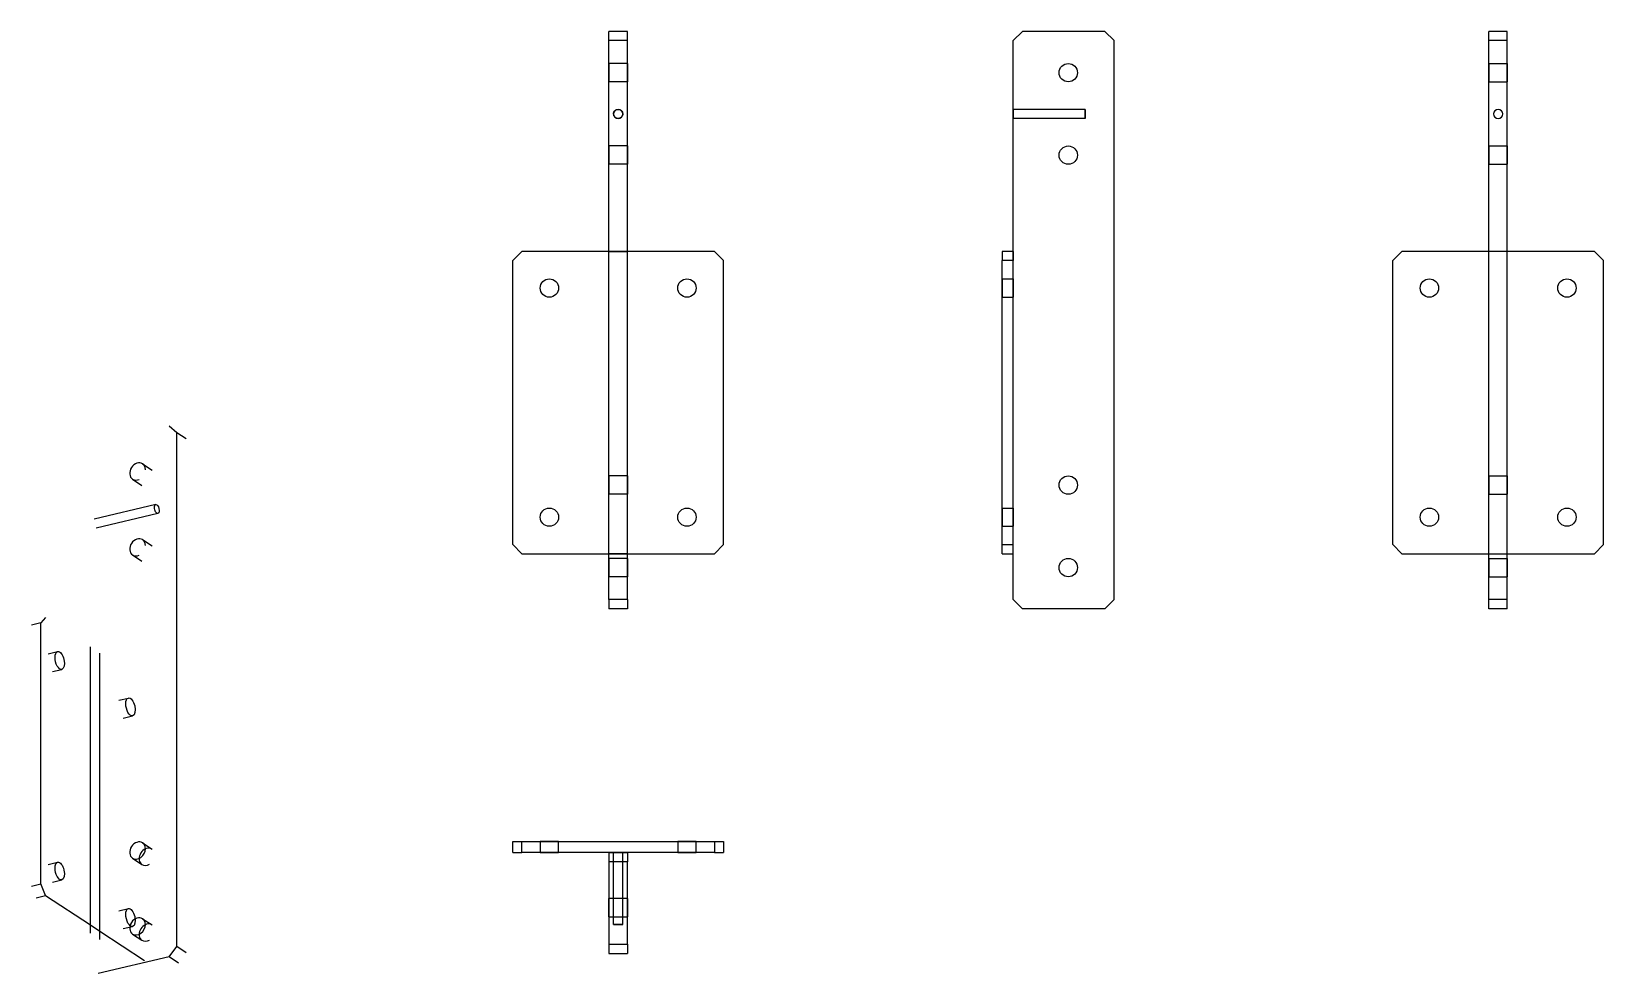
# Model space of a CAD drawing. Extents: x 0 to 172, y 0 to 103.
import ezdxf

# ---------------------------------------------------------------- set-up
doc = ezdxf.new("R2010")
doc.units = 0
doc.layers.get('0').update_dxf_attribs({"linetype": 'CONTINUOUS'})

msp = doc.modelspace()

# ---------------------------------------------------------------- linework, layer by layer
at = {"color": 253}
for p, q in [((63.0823, 101.874), (63.0823, 102.875)), ((65.0833, 102.875), (63.0823, 102.875)), ((63.0823, 78.8748), (63.0823, 101.874)), ((65.0833, 101.874), (63.0823, 101.874)), ((65.0833, 101.874), (65.0833, 102.875)), ((65.0833, 78.8748), (65.0833, 101.874)), ((107.182, 101.874), (108.183, 102.875)), ((107.182, 78.8748), (107.182, 101.874)), ((117.183, 102.875), (108.183, 102.875)), ((118.183, 101.874), (117.183, 102.875)), ((118.183, 40.8739), (118.183, 101.874)), ((161.083, 102.875), (159.083, 102.875)), ((159.083, 101.874), (159.083, 102.875)), ((161.083, 101.874), (159.083, 101.874)), ((159.083, 40.8739), (159.083, 101.874)), ((161.083, 101.874), (161.083, 102.875)), ((161.083, 40.8739), (161.083, 101.874)), ((63.0823, 98.3739), (63.0823, 99.3743)), ((63.0823, 99.3743), (63.0823, 97.3748)), ((65.0833, 99.3743), (63.0823, 99.3743)), ((63.0823, 97.3748), (63.0823, 98.3739)), ((65.0833, 98.3739), (65.0833, 99.3743)), ((65.0833, 99.3743), (65.0833, 97.3748)), ((65.0833, 97.3748), (65.0833, 98.3739)), ((159.083, 98.3739), (159.083, 99.3743)), ((159.083, 99.3743), (159.083, 97.3748)), ((159.083, 99.3743), (161.083, 99.3743)), ((159.083, 97.3748), (159.083, 98.3739)), ((161.083, 98.3739), (161.083, 99.3743)), ((161.083, 99.3743), (161.083, 97.3748)), ((161.083, 97.3748), (161.083, 98.3739)), ((65.0833, 97.3748), (63.0823, 97.3748)), ((159.083, 97.3748), (161.083, 97.3748)), ((115.043, 94.3751), (107.182, 94.3751)), ((115.043, 93.3746), (107.182, 93.3746)), ((63.0823, 89.3741), (63.0823, 90.3746)), ((63.0823, 90.3746), (63.0823, 88.3751)), ((65.0833, 90.3746), (63.0823, 90.3746)), ((63.0823, 88.3751), (63.0823, 89.3741)), ((65.0833, 89.3741), (65.0833, 90.3746)), ((65.0833, 90.3746), (65.0833, 88.3751)), ((65.0833, 88.3751), (65.0833, 89.3741)), ((159.083, 89.3741), (159.083, 90.3746)), ((159.083, 90.3746), (159.083, 88.3751)), ((159.083, 90.3746), (161.083, 90.3746)), ((159.083, 88.3751), (159.083, 89.3741)), ((161.083, 89.3741), (161.083, 90.3746)), ((161.083, 90.3746), (161.083, 88.3751)), ((161.083, 88.3751), (161.083, 89.3741)), ((65.0833, 88.3751), (63.0823, 88.3751)), ((159.083, 88.3751), (161.083, 88.3751)), ((52.5833, 77.8743), (53.5824, 78.8748)), ((52.5833, 46.8739), (52.5833, 77.8743)), ((74.5836, 78.8748), (53.5824, 78.8748)), ((63.0823, 45.8749), (63.0823, 78.8748)), ((63.0823, 78.8748), (65.0833, 78.8748)), ((65.0833, 45.8749), (65.0833, 78.8748)), ((74.5836, 78.8748), (75.5826, 77.8743)), ((75.5826, 46.8739), (75.5826, 77.8743)), ((105.984, 78.8748), (105.984, 77.8743)), ((107.182, 78.8748), (105.984, 78.8748)), ((105.984, 46.8739), (105.984, 77.8743)), ((107.182, 77.8743), (105.984, 77.8743)), ((107.182, 45.8749), (107.182, 78.8748)), ((107.182, 78.8748), (107.182, 77.8743)), ((107.182, 45.8749), (107.182, 78.8748)), ((107.182, 46.8739), (107.182, 77.8743)), ((149.583, 78.8748), (148.583, 77.8743)), ((148.583, 46.8739), (148.583, 77.8743)), ((159.083, 78.8748), (149.583, 78.8748)), ((161.083, 78.8748), (159.083, 78.8748)), ((159.083, 45.8749), (159.083, 78.8748)), ((161.083, 45.8749), (161.083, 78.8748)), ((170.583, 78.8748), (161.083, 78.8748)), ((171.582, 77.8743), (170.583, 78.8748)), ((171.582, 46.8739), (171.582, 77.8743)), ((105.984, 74.8743), (105.984, 75.8747)), ((105.984, 75.8747), (105.984, 73.8738)), ((105.984, 74.8743), (105.984, 75.8747)), ((105.984, 75.8747), (105.984, 73.8738)), ((105.984, 75.8747), (107.182, 75.8747)), ((105.984, 75.8747), (107.182, 75.8747)), ((107.182, 74.8743), (107.182, 75.8747)), ((107.182, 75.8747), (107.182, 73.8738)), ((107.182, 74.8743), (107.182, 75.8747)), ((107.182, 75.8747), (107.182, 73.8738)), ((105.984, 73.8738), (105.984, 74.8743)), ((105.984, 73.8738), (105.984, 74.8743)), ((105.984, 73.8738), (107.182, 73.8738)), ((105.984, 73.8738), (107.182, 73.8738)), ((107.182, 73.8738), (107.182, 74.8743)), ((107.182, 73.8738), (107.182, 74.8743)), ((15.9398, 59.086), (15.0826, 59.8015)), ((16.9692, 58.4094), (15.9398, 59.086)), ((15.9398, 3.02066), (15.9398, 59.086)), ((12.2011, 55.6906), (13.2305, 55.0153)), ((11.1029, 54.0191), (12.1322, 53.3439)), ((63.0823, 53.3742), (63.0823, 54.3747)), ((63.0823, 54.3747), (63.0823, 52.3752)), ((65.0833, 54.3747), (63.0823, 54.3747)), ((63.0823, 52.3752), (63.0823, 53.3742)), ((65.0833, 53.3742), (65.0833, 54.3747)), ((65.0833, 54.3747), (65.0833, 52.3752)), ((65.0833, 52.3752), (65.0833, 53.3742)), ((159.083, 53.3742), (159.083, 54.3747)), ((159.083, 54.3747), (159.083, 52.3752)), ((159.083, 54.3747), (161.083, 54.3747)), ((159.083, 52.3752), (159.083, 53.3742)), ((161.083, 53.3742), (161.083, 54.3747)), ((161.083, 54.3747), (161.083, 52.3752)), ((161.083, 52.3752), (161.083, 53.3742)), ((65.0833, 52.3752), (63.0823, 52.3752)), ((159.083, 52.3752), (161.083, 52.3752)), ((13.6467, 51.2452), (6.90672, 49.6521)), ((13.8768, 50.2722), (7.13687, 48.6777)), ((105.984, 49.874), (105.984, 50.8744)), ((105.984, 50.8744), (105.984, 48.8749)), ((105.984, 49.874), (105.984, 50.8744)), ((105.984, 50.8744), (105.984, 48.8749)), ((105.984, 50.8744), (107.182, 50.8744)), ((105.984, 50.8744), (107.182, 50.8744)), ((105.984, 48.8749), (105.984, 49.874)), ((105.984, 48.8749), (105.984, 49.874)), ((107.182, 49.874), (107.182, 50.8744)), ((107.182, 50.8744), (107.182, 48.8749)), ((107.182, 49.874), (107.182, 50.8744)), ((107.182, 50.8744), (107.182, 48.8749)), ((107.182, 48.8749), (107.182, 49.874)), ((107.182, 48.8749), (107.182, 49.874)), ((105.984, 48.8749), (107.182, 48.8749)), ((105.984, 48.8749), (107.182, 48.8749)), ((12.2011, 47.4197), (13.2305, 46.7431)), ((52.5833, 46.8739), (53.5824, 45.8749)), ((74.5836, 45.8749), (75.5826, 46.8739)), ((105.984, 45.8749), (105.984, 46.8739)), ((105.984, 46.8739), (107.182, 46.8739)), ((107.182, 45.8749), (107.182, 46.8739)), ((149.583, 45.8749), (148.583, 46.8739)), ((171.582, 46.8739), (170.583, 45.8749)), ((11.1029, 45.7482), (12.1322, 45.0716)), ((53.5824, 45.8749), (74.5836, 45.8749)), ((65.0833, 45.8749), (63.0823, 45.8749)), ((63.0823, 40.8739), (63.0823, 45.8749)), ((63.0823, 44.3742), (63.0823, 45.3746)), ((63.0823, 45.3746), (63.0823, 43.3737)), ((65.0833, 45.3746), (63.0823, 45.3746)), ((65.0833, 40.8739), (65.0833, 45.8749)), ((65.0833, 44.3742), (65.0833, 45.3746)), ((65.0833, 45.3746), (65.0833, 43.3737)), ((105.984, 45.8749), (107.182, 45.8749)), ((107.182, 40.8739), (107.182, 45.8749)), ((149.583, 45.8749), (159.083, 45.8749)), ((159.083, 45.8749), (161.083, 45.8749)), ((159.083, 44.3742), (159.083, 45.3746)), ((159.083, 45.3746), (159.083, 43.3737)), ((159.083, 45.3746), (161.083, 45.3746)), ((161.083, 45.8749), (170.583, 45.8749)), ((161.083, 44.3742), (161.083, 45.3746)), ((161.083, 45.3746), (161.083, 43.3737)), ((63.0823, 43.3737), (63.0823, 44.3742)), ((65.0833, 43.3737), (63.0823, 43.3737)), ((65.0833, 43.3737), (65.0833, 44.3742)), ((159.083, 43.3737), (159.083, 44.3742)), ((159.083, 43.3737), (161.083, 43.3737)), ((161.083, 43.3737), (161.083, 44.3742)), ((63.0823, 40.8739), (63.0823, 39.8748)), ((65.0833, 40.8739), (63.0823, 40.8739)), ((65.0833, 39.8748), (63.0823, 39.8748)), ((65.0833, 40.8739), (65.0833, 39.8748)), ((107.182, 40.8739), (108.183, 39.8748)), ((117.183, 39.8748), (108.183, 39.8748)), ((117.183, 39.8748), (118.183, 40.8739)), ((161.083, 40.8739), (159.083, 40.8739)), ((159.083, 39.8748), (159.083, 40.8739)), ((161.083, 39.8748), (159.083, 39.8748)), ((161.083, 39.8748), (161.083, 40.8739)), ((1.10519, 38.3452), (0.07579, 38.1028)), ((1.61919, 38.9269), (1.10519, 38.3452)), ((1.10519, 9.85435), (1.10519, 38.3452)), ((1.90445, 34.9663), (2.93247, 35.2103)), ((6.50709, 5.38674), (6.50709, 35.7159)), ((7.5365, 4.71015), (7.5365, 35.0407)), ((2.36472, 33.0206), (3.39273, 33.2631)), ((9.62145, 29.8979), (10.6509, 30.1418)), ((10.0817, 27.9521), (11.1111, 28.1947)), ((12.2011, 14.3316), (13.2305, 13.6563)), ((52.5833, 13.2746), (52.5833, 14.4749)), ((52.5833, 14.4749), (53.5824, 14.4749)), ((53.5824, 13.2746), (53.5824, 14.4749)), ((53.5824, 14.4749), (74.5836, 14.4749)), ((57.5829, 14.4749), (55.5833, 14.4749)), ((55.5833, 14.4749), (57.5829, 14.4749)), ((57.5829, 14.4749), (55.5833, 14.4749)), ((55.5833, 14.4749), (57.5829, 14.4749)), ((55.5833, 14.4749), (55.5833, 13.2746)), ((55.5833, 14.4749), (55.5833, 13.2746)), ((57.5829, 13.2746), (57.5829, 14.4749)), ((57.5829, 13.2746), (57.5829, 14.4749)), ((72.5826, 14.4749), (70.5831, 14.4749)), ((70.5831, 14.4749), (72.5826, 14.4749)), ((72.5826, 14.4749), (70.5831, 14.4749)), ((70.5831, 14.4749), (72.5826, 14.4749)), ((70.5831, 14.4749), (70.5831, 13.2746)), ((70.5831, 14.4749), (70.5831, 13.2746)), ((72.5826, 13.2746), (72.5826, 14.4749)), ((72.5826, 13.2746), (72.5826, 14.4749)), ((74.5836, 14.4749), (75.5826, 14.4749)), ((74.5836, 14.4749), (74.5836, 13.2746)), ((75.5826, 14.4749), (75.5826, 13.2746)), ((1.90445, 11.9889), (2.93247, 12.2329)), ((11.1029, 12.66), (12.1322, 11.9848)), ((52.5833, 13.2746), (53.5824, 13.2746)), ((63.0823, 13.2746), (53.5824, 13.2746)), ((57.5829, 13.2746), (55.5833, 13.2746)), ((55.5833, 13.2746), (57.5829, 13.2746)), ((57.5829, 13.2746), (55.5833, 13.2746)), ((55.5833, 13.2746), (57.5829, 13.2746)), ((65.0833, 13.2746), (63.0823, 13.2746)), ((63.0823, 13.2746), (63.0823, 12.2742)), ((63.0823, 13.2746), (65.0833, 13.2746)), ((65.0833, 13.2746), (63.0823, 13.2746)), ((63.0823, 12.2742), (63.0823, 3.27422)), ((65.0833, 12.2742), (63.0823, 12.2742)), ((63.5825, 5.41433), (63.5825, 13.2746)), ((64.583, 5.41433), (64.583, 13.2746)), ((74.5836, 13.2746), (65.0833, 13.2746)), ((65.0833, 13.2746), (65.0833, 12.2742)), ((65.0833, 3.27422), (65.0833, 12.2742)), ((72.5826, 13.2746), (70.5831, 13.2746)), ((70.5831, 13.2746), (72.5826, 13.2746)), ((72.5826, 13.2746), (70.5831, 13.2746)), ((70.5831, 13.2746), (72.5826, 13.2746)), ((74.5836, 13.2746), (75.5826, 13.2746)), ((0.07579, 9.61044), (1.10519, 9.85435)), ((0.59118, 8.35367), (1.61919, 8.59621)), ((1.61919, 8.59621), (1.10519, 9.85435)), ((1.61919, 8.59621), (6.50709, 5.38674)), ((2.36472, 10.0432), (3.39273, 10.2857)), ((9.62145, 6.92051), (10.6509, 7.16442)), ((63.0823, 6.27422), (63.0823, 8.27373)), ((63.0823, 8.27373), (63.0823, 6.27422)), ((63.0823, 6.27422), (63.0823, 8.27373)), ((63.0823, 8.27373), (63.0823, 6.27422)), ((63.0823, 6.27422), (63.0823, 8.27373)), ((63.0823, 8.27373), (63.0823, 6.27422)), ((63.0823, 6.27422), (63.0823, 8.27373)), ((63.0823, 8.27373), (63.0823, 6.27422)), ((65.0833, 8.27373), (63.0823, 8.27373)), ((65.0833, 8.27373), (63.0823, 8.27373)), ((65.0833, 8.27373), (63.0823, 8.27373)), ((65.0833, 8.27373), (63.0823, 8.27373)), ((65.0833, 6.27422), (65.0833, 8.27373)), ((65.0833, 8.27373), (65.0833, 6.27422)), ((65.0833, 6.27422), (65.0833, 8.27373)), ((65.0833, 8.27373), (65.0833, 6.27422)), ((65.0833, 6.27422), (65.0833, 8.27373)), ((65.0833, 8.27373), (65.0833, 6.27422)), ((65.0833, 6.27422), (65.0833, 8.27373)), ((65.0833, 8.27373), (65.0833, 6.27422)), ((6.50709, 5.38674), (7.5365, 4.71015)), ((6.50709, 4.46761), (6.50709, 5.38674)), ((10.0817, 4.97473), (11.1111, 5.21727)), ((12.2011, 6.06062), (13.2305, 5.38399)), ((63.0823, 6.27422), (65.0833, 6.27422)), ((63.0823, 6.27422), (65.0833, 6.27422)), ((63.0823, 6.27422), (65.0833, 6.27422)), ((63.0823, 6.27422), (65.0833, 6.27422)), ((64.583, 5.41433), (63.5825, 5.41433)), ((63.5825, 5.41433), (64.583, 5.41433)), ((7.5365, 4.71015), (12.4244, 1.50068)), ((7.5365, 3.79236), (7.5365, 4.71015)), ((11.1029, 4.38905), (12.1322, 3.71242)), ((15.0826, 1.89894), (7.36424, 0.07441)), ((15.0826, 1.89894), (15.9398, 3.02066)), ((16.1107, 1.2237), (15.0826, 1.89894)), ((16.9692, 2.34542), (15.9398, 3.02066)), ((63.0823, 3.27422), (63.0823, 2.27376)), ((63.0823, 3.27422), (65.0833, 3.27422)), ((63.0823, 2.27376), (65.0833, 2.27376)), ((65.0833, 3.27422), (65.0833, 2.27376))]:
    msp.add_line(p, q, dxfattribs=at)
for points in [[(112.183, 98.3739), (112.183, 98.9266), (112.631, 99.3743), (113.182, 99.3743)], [(113.182, 97.3748), (112.631, 97.3748), (112.183, 97.8228), (112.183, 98.3739)], [(113.182, 99.3743), (113.735, 99.3743), (114.183, 98.9266), (114.183, 98.3739)], [(114.183, 98.3739), (114.183, 97.8228), (113.735, 97.3748), (113.182, 97.3748)], [(64.0828, 94.3751), (63.8073, 94.3751), (63.5825, 94.1504), (63.5825, 93.8749)], [(63.7551, 94.2509), (63.8457, 94.3321), (63.9671, 94.3762), (64.0898, 94.3751)], [(64.583, 93.8749), (64.583, 94.1504), (64.3587, 94.3751), (64.0828, 94.3751)], [(64.0898, 94.3751), (64.2112, 94.3737), (64.3308, 94.3254), (64.4204, 94.2428)], [(107.182, 94.186), (107.182, 94.3031), (107.182, 94.3751), (107.182, 94.3751)], [(107.182, 94.3751), (107.182, 94.3723), (107.182, 94.3296), (107.182, 94.2428)], [(115.043, 93.8749), (115.043, 94.1504), (115.043, 94.3751), (115.043, 94.3751)], [(115.043, 94.3751), (115.043, 94.3751), (115.043, 94.1504), (115.043, 93.8749)], [(160.082, 94.3751), (159.807, 94.3751), (159.582, 94.1504), (159.582, 93.8749)], [(160.583, 93.8749), (160.583, 94.1504), (160.36, 94.3751), (160.082, 94.3751)], [(63.584, 93.8498), (63.5744, 94.0001), (63.6404, 94.1532), (63.7551, 94.2509)], [(63.5825, 93.8749), (63.5825, 93.5976), (63.8073, 93.3746), (64.0828, 93.3746)], [(63.7275, 93.5232), (63.6418, 93.6089), (63.5896, 93.7274), (63.584, 93.8498)], [(64.1396, 93.3771), (63.9893, 93.3595), (63.832, 93.4145), (63.7275, 93.5232)], [(64.0828, 93.3746), (64.3587, 93.3746), (64.583, 93.5976), (64.583, 93.8749)], [(64.4564, 93.5411), (64.3749, 93.4501), (64.2606, 93.3909), (64.1396, 93.3771)], [(64.4204, 94.2428), (64.5223, 94.1504), (64.583, 94.0125), (64.583, 93.8749)], [(64.583, 93.8749), (64.583, 93.7535), (64.5375, 93.6322), (64.4564, 93.5411)], [(107.182, 94.2428), (107.182, 94.1504), (107.182, 94.0125), (107.182, 93.8749)], [(107.182, 93.8498), (107.182, 93.9698), (107.182, 94.0911), (107.182, 94.186)], [(107.182, 93.8749), (107.182, 93.7535), (107.182, 93.6322), (107.182, 93.5411)], [(107.182, 93.3746), (107.182, 93.3676), (107.182, 93.5909), (107.182, 93.8498)], [(107.182, 93.5411), (107.182, 93.4364), (107.182, 93.3732), (107.182, 93.3746)], [(115.043, 93.8749), (115.043, 93.5976), (115.043, 93.3746), (115.043, 93.3746)], [(115.043, 93.3746), (115.043, 93.3746), (115.043, 93.5976), (115.043, 93.8749)], [(159.582, 93.8749), (159.582, 93.5976), (159.807, 93.3746), (160.082, 93.3746)], [(160.082, 93.3746), (160.36, 93.3746), (160.583, 93.5976), (160.583, 93.8749)], [(112.183, 89.3741), (112.183, 89.9266), (112.631, 90.3746), (113.182, 90.3746)], [(113.182, 88.3751), (112.631, 88.3751), (112.183, 88.8213), (112.183, 89.3741)], [(113.182, 90.3746), (113.735, 90.3746), (114.183, 89.9266), (114.183, 89.3741)], [(114.183, 89.3741), (114.183, 88.8213), (113.735, 88.3751), (113.182, 88.3751)], [(55.5833, 74.8743), (55.5833, 75.4271), (56.031, 75.8747), (56.5824, 75.8747)], [(56.5824, 75.8747), (57.1348, 75.8747), (57.5829, 75.4271), (57.5829, 74.8743)], [(70.5831, 74.8743), (70.5831, 75.4271), (71.0311, 75.8747), (71.5836, 75.8747)], [(71.5836, 75.8747), (72.1349, 75.8747), (72.5826, 75.4271), (72.5826, 74.8743)], [(151.583, 74.8743), (151.583, 75.4271), (152.031, 75.8747), (152.583, 75.8747)], [(152.583, 75.8747), (153.136, 75.8747), (153.583, 75.4271), (153.583, 74.8743)], [(166.583, 74.8743), (166.583, 75.4271), (167.031, 75.8747), (167.583, 75.8747)], [(167.583, 75.8747), (168.136, 75.8747), (168.582, 75.4271), (168.582, 74.8743)], [(56.5824, 73.8738), (56.031, 73.8738), (55.5833, 74.3218), (55.5833, 74.8743)], [(57.5829, 74.8743), (57.5829, 74.3218), (57.1348, 73.8738), (56.5824, 73.8738)], [(71.5836, 73.8738), (71.0311, 73.8738), (70.5831, 74.3218), (70.5831, 74.8743)], [(72.5826, 74.8743), (72.5826, 74.3218), (72.1349, 73.8738), (71.5836, 73.8738)], [(152.583, 73.8738), (152.031, 73.8738), (151.583, 74.3218), (151.583, 74.8743)], [(153.583, 74.8743), (153.583, 74.3218), (153.136, 73.8738), (152.583, 73.8738)], [(167.583, 73.8738), (167.031, 73.8738), (166.583, 74.3218), (166.583, 74.8743)], [(168.582, 74.8743), (168.582, 74.3218), (168.136, 73.8738), (167.583, 73.8738)], [(10.994, 55.2884), (10.6908, 54.8266), (10.739, 54.259), (11.1029, 54.0191)], [(12.2011, 55.6906), (11.8374, 55.9304), (11.2971, 55.7498), (10.994, 55.2884)], [(12.5098, 55.058), (12.5098, 55.3311), (12.3968, 55.5625), (12.2011, 55.6906)], [(12.5098, 55.039), (12.5098, 55.0457), (12.5098, 55.0513), (12.5098, 55.058)], [(11.1029, 54.0191), (11.3041, 53.8882), (11.5686, 53.8787), (11.8236, 53.9958)], [(112.183, 53.3742), (112.183, 53.9267), (112.631, 54.3747), (113.182, 54.3747)], [(113.182, 52.3752), (112.631, 52.3752), (112.183, 52.8214), (112.183, 53.3742)], [(113.182, 54.3747), (113.735, 54.3747), (114.183, 53.9267), (114.183, 53.3742)], [(114.183, 53.3742), (114.183, 52.8214), (113.735, 52.3752), (113.182, 52.3752)], [(13.5048, 50.9266), (13.5048, 51.1016), (13.5599, 51.2244), (13.6467, 51.2452)], [(13.626, 50.4567), (13.5503, 50.5905), (13.5048, 50.7683), (13.5048, 50.9266)], [(13.8768, 50.2722), (13.7969, 50.2528), (13.7018, 50.323), (13.626, 50.4567)], [(13.6467, 51.2452), (13.7735, 51.2755), (13.9278, 51.0812), (13.9912, 50.8123)], [(13.9912, 50.8123), (14.0546, 50.5435), (14.0036, 50.3026), (13.8768, 50.2722)], [(55.5833, 49.874), (55.5833, 50.4264), (56.031, 50.8744), (56.5824, 50.8744)], [(56.5824, 48.8749), (56.031, 48.8749), (55.5833, 49.3229), (55.5833, 49.874)], [(56.5824, 50.8744), (57.1348, 50.8744), (57.5829, 50.4264), (57.5829, 49.874)], [(57.5829, 49.874), (57.5829, 49.3229), (57.1348, 48.8749), (56.5824, 48.8749)], [(70.5831, 49.874), (70.5831, 50.4264), (71.0311, 50.8744), (71.5836, 50.8744)], [(71.5836, 48.8749), (71.0311, 48.8749), (70.5831, 49.3229), (70.5831, 49.874)], [(71.5836, 50.8744), (72.1349, 50.8744), (72.5826, 50.4264), (72.5826, 49.874)], [(72.5826, 49.874), (72.5826, 49.3229), (72.1349, 48.8749), (71.5836, 48.8749)], [(151.583, 49.874), (151.583, 50.4264), (152.031, 50.8744), (152.583, 50.8744)], [(152.583, 48.8749), (152.031, 48.8749), (151.583, 49.3229), (151.583, 49.874)], [(152.583, 50.8744), (153.136, 50.8744), (153.583, 50.4264), (153.583, 49.874)], [(153.583, 49.874), (153.583, 49.3229), (153.136, 48.8749), (152.583, 48.8749)], [(166.583, 49.874), (166.583, 50.4264), (167.031, 50.8744), (167.583, 50.8744)], [(167.583, 48.8749), (167.031, 48.8749), (166.583, 49.3229), (166.583, 49.874)], [(167.583, 50.8744), (168.136, 50.8744), (168.582, 50.4264), (168.582, 49.874)], [(168.582, 49.874), (168.582, 49.3229), (168.136, 48.8749), (167.583, 48.8749)], [(10.994, 47.0158), (10.6908, 46.5543), (10.739, 45.9863), (11.1029, 45.7482)], [(12.2011, 47.4197), (11.8374, 47.6582), (11.2971, 47.4775), (10.994, 47.0158)], [(12.5098, 46.7857), (12.5098, 47.0588), (12.3968, 47.2902), (12.2011, 47.4197)], [(12.5098, 46.7678), (12.5098, 46.7734), (12.5098, 46.7801), (12.5098, 46.7857)], [(11.1029, 45.7482), (11.3041, 45.6159), (11.5686, 45.6075), (11.8236, 45.7232)], [(112.183, 44.3742), (112.183, 44.927), (112.631, 45.3746), (113.182, 45.3746)], [(113.182, 45.3746), (113.735, 45.3746), (114.183, 44.927), (114.183, 44.3742)], [(113.182, 43.3737), (112.631, 43.3737), (112.183, 43.8217), (112.183, 44.3742)], [(114.183, 44.3742), (114.183, 43.8217), (113.735, 43.3737), (113.182, 43.3737)], [(2.64859, 34.575), (2.64859, 34.9222), (2.75883, 35.1689), (2.93247, 35.2103)], [(2.8925, 33.6324), (2.74092, 33.8998), (2.64859, 34.2553), (2.64859, 34.575)], [(2.93247, 35.2103), (3.1874, 35.2695), (3.49608, 34.8823), (3.62285, 34.3449)], [(3.62285, 34.3449), (3.74964, 33.8074), (3.64765, 33.3237), (3.39273, 33.2631)], [(3.39273, 33.2631), (3.23426, 33.2259), (3.04409, 33.3651), (2.8925, 33.6324)], [(10.3656, 29.5065), (10.3656, 29.8538), (10.4758, 30.1005), (10.6509, 30.1418)], [(10.6095, 28.564), (10.4579, 28.8313), (10.3656, 29.1869), (10.3656, 29.5065)], [(10.6509, 30.1418), (10.9044, 30.2011), (11.2131, 29.8139), (11.3412, 29.2764)], [(11.3412, 29.2764), (11.468, 28.739), (11.3647, 28.2553), (11.1111, 28.1947)], [(11.1111, 28.1947), (10.9513, 28.1575), (10.7611, 28.2966), (10.6095, 28.564)], [(10.994, 13.9292), (10.6908, 13.4676), (10.739, 12.8998), (11.1029, 12.66)], [(12.2011, 14.3316), (11.8374, 14.5714), (11.2971, 14.3909), (10.994, 13.9292)], [(12.9384, 13.7583), (12.5484, 13.7969), (12.1254, 13.5144), (11.9283, 13.0831)], [(12.5098, 13.6991), (12.5098, 13.9719), (12.3968, 14.2034), (12.2011, 14.3316)], [(2.64859, 11.5976), (2.64859, 11.9448), (2.75883, 12.1915), (2.93247, 12.2329)], [(2.93247, 12.2329), (3.1874, 12.2921), (3.49608, 11.9063), (3.62285, 11.3675)], [(11.1029, 12.66), (11.3592, 12.4919), (11.7147, 12.5277), (12.0165, 12.7496)], [(11.9283, 13.0831), (11.7326, 12.6518), (11.8181, 12.1915), (12.1322, 11.9848)], [(12.0165, 12.7496), (12.3169, 12.9728), (12.5098, 13.3422), (12.5098, 13.6991)], [(64.0514, 13.2746), (63.7963, 13.2746), (63.5773, 13.2746), (63.5825, 13.2746)], [(63.5825, 13.2746), (63.5825, 13.2746), (63.6461, 13.2746), (63.7551, 13.2746)], [(63.7551, 13.2746), (63.8457, 13.2746), (63.9671, 13.2746), (64.0898, 13.2746)], [(64.4564, 13.2746), (64.3558, 13.2746), (64.2027, 13.2746), (64.0514, 13.2746)], [(64.0898, 13.2746), (64.2112, 13.2746), (64.3308, 13.2746), (64.4204, 13.2746)], [(64.4204, 13.2746), (64.5223, 13.2746), (64.583, 13.2746), (64.583, 13.2746)], [(64.583, 13.2746), (64.5816, 13.2746), (64.5389, 13.2746), (64.4564, 13.2746)], [(2.8925, 10.655), (2.74092, 10.9223), (2.64859, 11.2793), (2.64859, 11.5976)], [(3.39273, 10.2857), (3.23426, 10.2485), (3.04409, 10.3876), (2.8925, 10.655)], [(3.62285, 11.3675), (3.74964, 10.8314), (3.64765, 10.3463), (3.39273, 10.2857)], [(12.1322, 11.9848), (12.3569, 11.8374), (12.66, 11.8442), (12.9384, 12.0041)], [(10.3656, 6.52914), (10.3656, 6.87642), (10.4758, 7.12308), (10.6509, 7.16442)], [(10.6509, 7.16442), (10.9044, 7.22369), (11.2131, 6.83645), (11.3412, 6.29902)], [(10.6095, 5.58655), (10.4579, 5.85392), (10.3656, 6.21083), (10.3656, 6.52914)], [(11.1111, 5.21727), (10.9513, 5.18005), (10.7611, 5.31922), (10.6095, 5.58655)], [(10.994, 5.65686), (10.6908, 5.19522), (10.739, 4.62746), (11.1029, 4.38905)], [(12.2011, 6.06062), (11.8374, 6.29902), (11.2971, 6.11851), (10.994, 5.65686)], [(11.3412, 6.29902), (11.468, 5.76157), (11.3647, 5.27787), (11.1111, 5.21727)], [(12.9384, 5.48598), (12.5484, 5.52595), (12.1254, 5.24344), (11.9283, 4.81072)], [(12.0165, 4.47862), (12.3169, 4.70048), (12.5098, 5.07118), (12.5098, 5.42671)], [(12.5098, 5.42671), (12.5098, 5.69958), (12.3968, 5.93245), (12.2011, 6.06062)], [(11.1029, 4.38905), (11.3592, 4.22092), (11.7147, 4.25538), (12.0165, 4.47862)], [(11.9283, 4.81072), (11.7326, 4.37942), (11.8181, 3.91915), (12.1322, 3.71242)], [(12.1322, 3.71242), (12.3569, 3.565), (12.66, 3.57325), (12.9384, 3.73309)]]:
    msp.add_open_spline(points, degree=3, dxfattribs=at)

doc.saveas('drawing.dxf')
